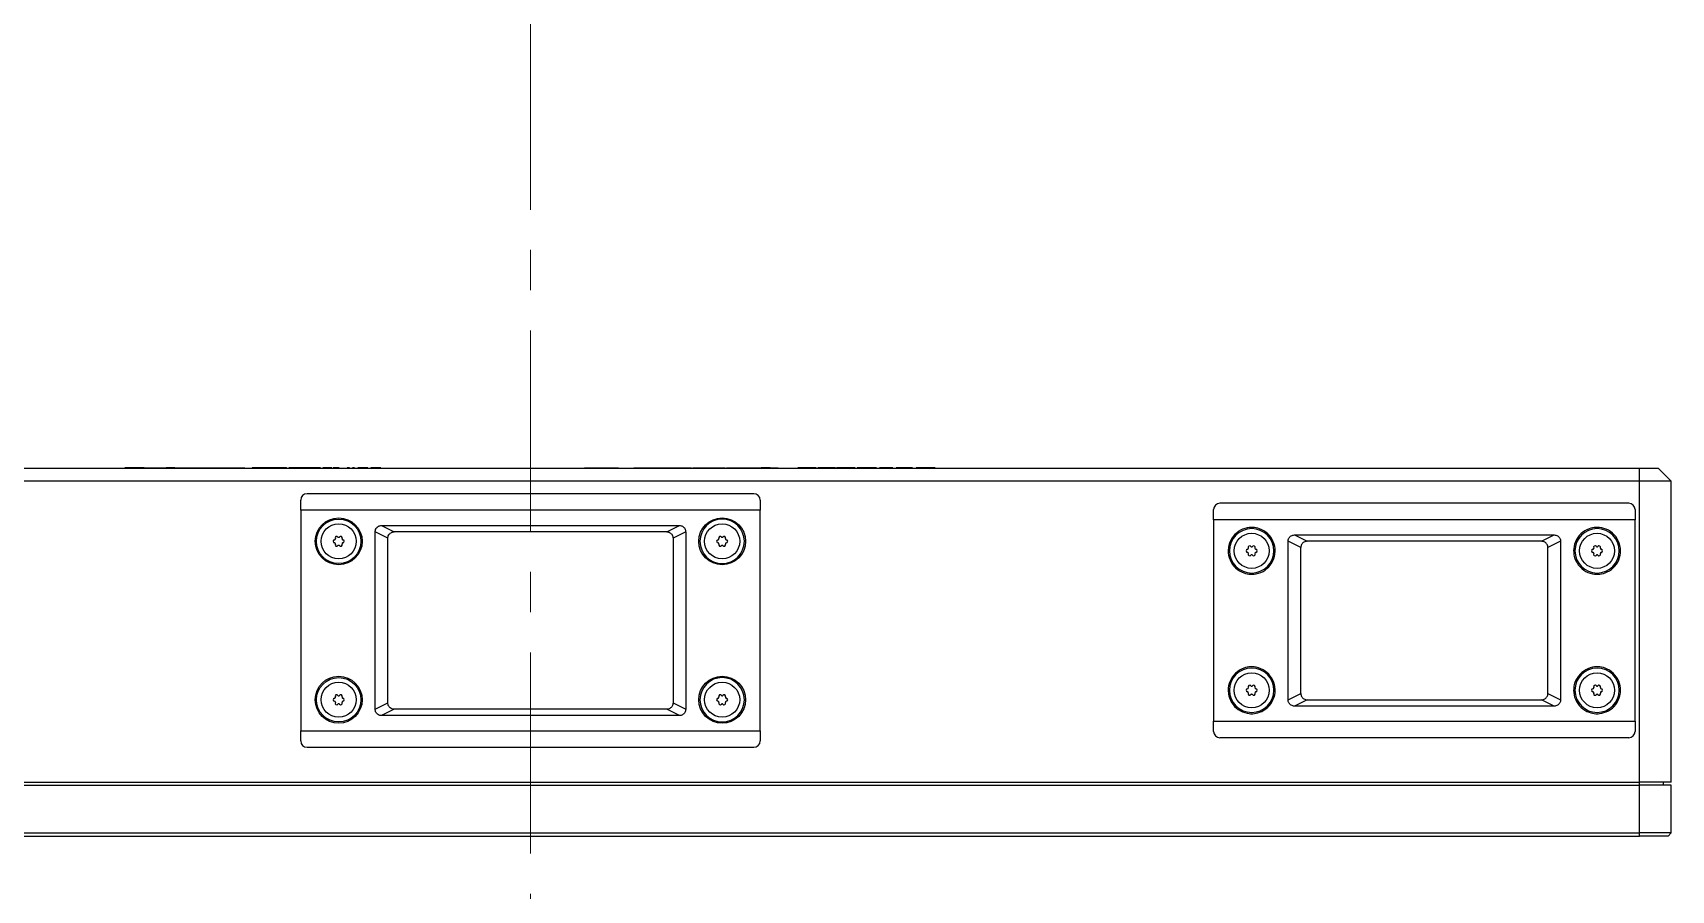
# Model space of a CAD drawing. Header units: millimetres. Extents: x -856 to 354, y -259 to 596.
# Drawn here: x -475.7 to -217.2, y 152 to 287.3 of the extents above; entities that cross this region are included whole.
import ezdxf

# ---------------------------------------------------------------- set-up
doc = ezdxf.new("R2010")
doc.units = ezdxf.units.MM
doc.linetypes.add('CENTER', pattern=[50.8, 31.75, -6.35, 6.35, -6.35])
doc.layers.add('05 Center', color=3, linetype='CENTER', lineweight=15)
for name, color, linetype, lineweight, true_color in [('ガラスカバー', 7, 'Continuous', 70, 0x8f8faf), ('トップ', 7, 'Continuous', 70, 0xafaf8f), ('ネジ', 7, 'Continuous', 70, 0xaf8f8f), ('パッキン', 7, 'Continuous', 70, 0x8f9faf), ('ボトム', 7, 'Continuous', 70, 0xafaf8f), ('銘板', 7, 'Continuous', 70, 0xaf8f8f)]:
    doc.layers.add(name, color=color, linetype=linetype, lineweight=lineweight, true_color=true_color)

msp = doc.modelspace()

# ---------------------------------------------------------------- linework, layer by layer
at = {"layer": '05 Center'}
msp.add_line((-397.213, -96.223, -368.054), (-397.213, 531.709, -368.054), dxfattribs=at)
at = {"layer": 'ガラスカバー', "lineweight": -3}
for p, q in [((-433.463, 211.952), (-433.463, 213.55)), ((-361.963, 214.55), (-432.463, 214.55)), ((-360.963, 213.55), (-360.963, 211.952)), ((-289.413, 210.452), (-289.413, 212.05)), ((-223.913, 213.05), (-288.413, 213.05)), ((-222.913, 212.05), (-222.913, 210.452)), ((-360.963, 211.952), (-433.463, 211.952)), ((-433.463, 211.952), (-433.463, 177.148)), ((-420.713, 209.55), (-373.713, 209.55)), ((-420.713, 209.55), (-418.713, 208.55)), ((-375.713, 208.55), (-373.713, 209.55)), ((-360.963, 177.148), (-360.963, 211.952)), ((-222.913, 210.452), (-289.413, 210.452)), ((-289.413, 210.452), (-289.413, 178.648)), ((-222.913, 178.648), (-222.913, 210.452)), ((-421.713, 180.55), (-421.713, 208.55)), ((-419.713, 207.55), (-421.713, 208.55)), ((-419.713, 181.55), (-419.713, 207.55)), ((-375.713, 208.55), (-418.713, 208.55)), ((-372.713, 208.55), (-374.713, 207.55)), ((-374.713, 207.55), (-374.713, 181.55)), ((-372.713, 208.55), (-372.713, 180.55)), ((-277.663, 182.05), (-277.663, 207.05)), ((-275.663, 206.05), (-277.663, 207.05)), ((-276.663, 208.05), (-235.663, 208.05)), ((-276.663, 208.05), (-274.663, 207.05)), ((-237.663, 207.05), (-274.663, 207.05)), ((-237.663, 207.05), (-235.663, 208.05)), ((-234.663, 207.05), (-236.663, 206.05)), ((-234.663, 207.05), (-234.663, 182.05)), ((-275.663, 183.05), (-275.663, 206.05)), ((-236.663, 183.05), (-236.663, 206.05)), ((-421.713, 180.55), (-419.713, 181.55)), ((-374.713, 181.55), (-372.713, 180.55)), ((-277.663, 182.05), (-275.663, 183.05)), ((-274.663, 182.05), (-276.663, 181.05)), ((-235.663, 181.05), (-276.663, 181.05)), ((-274.663, 182.05), (-237.663, 182.05)), ((-235.663, 181.05), (-237.663, 182.05)), ((-236.663, 183.05), (-234.663, 182.05)), ((-418.713, 180.55), (-420.713, 179.55)), ((-373.713, 179.55), (-420.713, 179.55)), ((-375.713, 180.55), (-418.713, 180.55)), ((-373.713, 179.55), (-375.713, 180.55)), ((-289.413, 178.648), (-222.913, 178.648)), ((-289.413, 177.049), (-289.413, 178.648)), ((-222.913, 178.648), (-222.913, 177.049)), ((-433.463, 177.148), (-360.963, 177.148)), ((-433.463, 175.55), (-433.463, 177.148)), ((-360.963, 177.148), (-360.963, 175.55)), ((-223.913, 176.05), (-288.413, 176.05)), ((-432.463, 174.55), (-361.963, 174.55))]:
    msp.add_line(p, q, dxfattribs=at)
for centre, start, end in [((-432.463, 213.55), 90, 180), ((-361.963, 213.55), 0, 90), ((-288.413, 212.05), 90, 180), ((-223.913, 212.05), 0, 90), ((-288.413, 177.05), 180.02609, 270), ((-223.913, 177.05), 270, 359.97391), ((-432.463, 175.55), 180.00124, 270), ((-361.963, 175.55), 270, 359.99876)]:
    msp.add_arc(centre, 1, start, end, dxfattribs=at)
at = {"layer": 'ガラスカバー', "lineweight": -3, "extrusion": (6.60968e-15, 8.89879e-17, -1)}
msp.add_ellipse((-427.463, 207.05), major_axis=(-3.669, 0.482), ratio=0.9999861, start_param=4.5817524, end_param=7.7233182, dxfattribs=at)
at = {"layer": 'ガラスカバー', "lineweight": -3, "extrusion": (6.60963e-15, 8.89879e-17, -1)}
for centre in [(-427.463, 207.05), (-366.963, 207.05)]:
    msp.add_ellipse(centre, major_axis=(-3.669, -0.475), ratio=0.9999862, start_param=1.6996567, end_param=4.8412226, dxfattribs=at)
at = {"layer": 'ガラスカバー', "lineweight": -3, "extrusion": (8.67362e-17, -3.34768e-17, -1)}
for centre, major_axis, ratio, start_param, end_param in [((-366.963, 207.05), (3.669, -0.482), 0.9999861, 1.4401598, 4.5817255), ((-427.463, 182.05), (3.669, -0.482), 0.9999861, 1.4401598, 4.5817255), ((-427.463, 182.05), (3.669, 0.475), 0.9999862, 4.8412493, 7.9828153), ((-366.963, 182.05), (3.669, -0.482), 0.9999861, 1.4401598, 4.5817255)]:
    msp.add_ellipse(centre, major_axis=major_axis, ratio=ratio, start_param=start_param, end_param=end_param, dxfattribs=at)
at = {"layer": 'ガラスカバー', "lineweight": -3, "extrusion": (4.3676e-15, -3.34768e-17, -1)}
msp.add_ellipse((-366.963, 182.05), major_axis=(3.669, 0.475), ratio=0.9999862, start_param=4.8412493, end_param=7.9828153, dxfattribs=at)
at = {"layer": 'ガラスカバー', "lineweight": -3}
for points, knots in [([(-421.713, 208.55), (-421.713, 208.722), (-421.666, 208.898), (-421.579, 209.05), (-421.492, 209.201), (-421.364, 209.329), (-421.213, 209.416), (-421.061, 209.503), (-420.885, 209.55), (-420.713, 209.55)], [-1.5708338, -1.5708338, -1.5708338, -1.5708338, -1.0473671, -1.0473671, -1.0473671, -0.5235029, -0.5235029, -0.5235029, 0, 0, 0, 0]), ([(-373.713, 209.55), (-373.54, 209.55), (-373.364, 209.503), (-373.213, 209.416), (-373.061, 209.329), (-372.934, 209.201), (-372.847, 209.05), (-372.76, 208.898), (-372.713, 208.722), (-372.713, 208.55)], [0, 0, 0, 0, 0.5235029, 0.5235029, 0.5235029, 1.0473671, 1.0473671, 1.0473671, 1.5708338, 1.5708338, 1.5708338, 1.5708338]), ([(-283.413, 209.25), (-283.539, 209.25), (-283.665, 209.243), (-283.794, 209.23), (-284.26, 209.182), (-284.749, 209.038), (-285.201, 208.789), (-285.641, 208.546), (-286.042, 208.202), (-286.352, 207.797), (-286.675, 207.375), (-286.897, 206.889), (-287.011, 206.409), (-287.081, 206.117), (-287.113, 205.827), (-287.113, 205.55), (-287.113, 205.094), (-287.026, 204.601), (-286.828, 204.128), (-286.637, 203.668), (-286.341, 203.229), (-285.966, 202.872), (-285.588, 202.512), (-285.133, 202.237), (-284.665, 202.068), (-284.313, 201.942), (-283.955, 201.874), (-283.613, 201.855), (-283.546, 201.852), (-283.479, 201.85), (-283.413, 201.85)], [0.017541032, 0.017541032, 0.017541032, 0.017541032, 0.017923153, 0.017923153, 0.017923153, 0.019417563, 0.019417563, 0.019417563, 0.020958466, 0.020958466, 0.020958466, 0.02251718, 0.02251718, 0.02251718, 0.023386453, 0.023386453, 0.023386453, 0.024855652, 0.024855652, 0.024855652, 0.026400668, 0.026400668, 0.026400668, 0.027951807, 0.027951807, 0.027951807, 0.029032573, 0.029032573, 0.029032573, 0.029234259, 0.029234259, 0.029234259, 0.029234259]), ([(-283.413, 201.85), (-283.286, 201.85), (-283.16, 201.856), (-283.031, 201.87), (-282.566, 201.918), (-282.076, 202.061), (-281.624, 202.311), (-281.184, 202.554), (-280.783, 202.897), (-280.473, 203.303), (-280.151, 203.725), (-279.929, 204.21), (-279.814, 204.69), (-279.744, 204.983), (-279.713, 205.273), (-279.713, 205.55), (-279.713, 206.005), (-279.8, 206.498), (-279.997, 206.972), (-280.188, 207.432), (-280.485, 207.87), (-280.859, 208.227), (-281.237, 208.588), (-281.692, 208.863), (-282.16, 209.031), (-282.512, 209.158), (-282.87, 209.226), (-283.212, 209.244), (-283.279, 209.248), (-283.346, 209.25), (-283.413, 209.25)], [0.005847806, 0.005847806, 0.005847806, 0.005847806, 0.006229927, 0.006229927, 0.006229927, 0.007724337, 0.007724337, 0.007724337, 0.00926524, 0.00926524, 0.00926524, 0.010823954, 0.010823954, 0.010823954, 0.011693226, 0.011693226, 0.011693226, 0.013162426, 0.013162426, 0.013162426, 0.014707442, 0.014707442, 0.014707442, 0.016258581, 0.016258581, 0.016258581, 0.017339347, 0.017339347, 0.017339347, 0.017541032, 0.017541032, 0.017541032, 0.017541032]), ([(-277.663, 207.05), (-277.663, 207.222), (-277.616, 207.398), (-277.529, 207.55), (-277.442, 207.701), (-277.314, 207.829), (-277.163, 207.916), (-277.011, 208.003), (-276.835, 208.05), (-276.663, 208.05)], [-1.5708338, -1.5708338, -1.5708338, -1.5708338, -1.0473671, -1.0473671, -1.0473671, -0.5235029, -0.5235029, -0.5235029, 0, 0, 0, 0]), ([(-235.663, 208.05), (-235.49, 208.05), (-235.314, 208.003), (-235.163, 207.916), (-235.011, 207.829), (-234.884, 207.701), (-234.797, 207.55), (-234.71, 207.398), (-234.663, 207.222), (-234.663, 207.05)], [0, 0, 0, 0, 0.5235029, 0.5235029, 0.5235029, 1.0473671, 1.0473671, 1.0473671, 1.5708338, 1.5708338, 1.5708338, 1.5708338]), ([(-228.913, 209.25), (-228.979, 209.25), (-229.046, 209.248), (-229.113, 209.244), (-229.455, 209.226), (-229.813, 209.158), (-230.165, 209.031), (-230.633, 208.863), (-231.088, 208.588), (-231.466, 208.227), (-231.841, 207.87), (-232.137, 207.432), (-232.328, 206.972), (-232.526, 206.498), (-232.613, 206.005), (-232.613, 205.55), (-232.613, 205.273), (-232.581, 204.983), (-232.511, 204.69), (-232.397, 204.21), (-232.175, 203.725), (-231.852, 203.303), (-231.542, 202.897), (-231.141, 202.554), (-230.701, 202.311), (-230.249, 202.061), (-229.76, 201.918), (-229.294, 201.87), (-229.165, 201.856), (-229.039, 201.85), (-228.913, 201.85)], [0.017538647, 0.017538647, 0.017538647, 0.017538647, 0.017740332, 0.017740332, 0.017740332, 0.018821099, 0.018821099, 0.018821099, 0.020372237, 0.020372237, 0.020372237, 0.021917253, 0.021917253, 0.021917253, 0.023386453, 0.023386453, 0.023386453, 0.024255725, 0.024255725, 0.024255725, 0.02581444, 0.02581444, 0.02581444, 0.027355342, 0.027355342, 0.027355342, 0.028849752, 0.028849752, 0.028849752, 0.029231874, 0.029231874, 0.029231874, 0.029231874]), ([(-228.913, 201.85), (-228.846, 201.85), (-228.779, 201.852), (-228.712, 201.855), (-228.37, 201.874), (-228.012, 201.942), (-227.66, 202.068), (-227.192, 202.237), (-226.737, 202.512), (-226.359, 202.872), (-225.985, 203.229), (-225.688, 203.668), (-225.497, 204.128), (-225.3, 204.601), (-225.213, 205.094), (-225.213, 205.55), (-225.213, 205.827), (-225.244, 206.117), (-225.314, 206.409), (-225.429, 206.889), (-225.651, 207.375), (-225.973, 207.797), (-226.283, 208.202), (-226.684, 208.546), (-227.124, 208.789), (-227.576, 209.038), (-228.066, 209.182), (-228.531, 209.23), (-228.66, 209.243), (-228.786, 209.25), (-228.913, 209.25)], [0.005845421, 0.005845421, 0.005845421, 0.005845421, 0.006047106, 0.006047106, 0.006047106, 0.007127872, 0.007127872, 0.007127872, 0.008679011, 0.008679011, 0.008679011, 0.010224027, 0.010224027, 0.010224027, 0.011693226, 0.011693226, 0.011693226, 0.012562499, 0.012562499, 0.012562499, 0.014121213, 0.014121213, 0.014121213, 0.015662116, 0.015662116, 0.015662116, 0.017156526, 0.017156526, 0.017156526, 0.017538647, 0.017538647, 0.017538647, 0.017538647]), ([(-283.413, 187.25), (-283.479, 187.25), (-283.546, 187.248), (-283.613, 187.244), (-283.955, 187.226), (-284.313, 187.158), (-284.665, 187.031), (-285.133, 186.863), (-285.588, 186.588), (-285.966, 186.228), (-286.341, 185.87), (-286.637, 185.432), (-286.828, 184.972), (-287.026, 184.498), (-287.113, 184.005), (-287.113, 183.55), (-287.113, 183.273), (-287.081, 182.983), (-287.011, 182.691), (-286.897, 182.21), (-286.675, 181.725), (-286.352, 181.303), (-286.042, 180.897), (-285.641, 180.554), (-285.201, 180.311), (-284.749, 180.061), (-284.26, 179.918), (-283.794, 179.87), (-283.665, 179.856), (-283.539, 179.85), (-283.413, 179.85)], [0.017538647, 0.017538647, 0.017538647, 0.017538647, 0.017740332, 0.017740332, 0.017740332, 0.018821099, 0.018821099, 0.018821099, 0.020372237, 0.020372237, 0.020372237, 0.021917253, 0.021917253, 0.021917253, 0.023386453, 0.023386453, 0.023386453, 0.024255725, 0.024255725, 0.024255725, 0.02581444, 0.02581444, 0.02581444, 0.027355342, 0.027355342, 0.027355342, 0.028849752, 0.028849752, 0.028849752, 0.029231874, 0.029231874, 0.029231874, 0.029231874]), ([(-283.413, 179.85), (-283.346, 179.85), (-283.279, 179.852), (-283.212, 179.855), (-282.87, 179.874), (-282.512, 179.942), (-282.16, 180.068), (-281.692, 180.237), (-281.237, 180.512), (-280.859, 180.872), (-280.485, 181.229), (-280.188, 181.668), (-279.997, 182.128), (-279.8, 182.602), (-279.713, 183.095), (-279.713, 183.55), (-279.713, 183.827), (-279.744, 184.117), (-279.814, 184.409), (-279.929, 184.89), (-280.151, 185.375), (-280.473, 185.797), (-280.783, 186.202), (-281.184, 186.546), (-281.624, 186.789), (-282.076, 187.038), (-282.566, 187.182), (-283.031, 187.23), (-283.16, 187.244), (-283.286, 187.25), (-283.413, 187.25)], [0.005845421, 0.005845421, 0.005845421, 0.005845421, 0.006047106, 0.006047106, 0.006047106, 0.007127872, 0.007127872, 0.007127872, 0.008679011, 0.008679011, 0.008679011, 0.010224027, 0.010224027, 0.010224027, 0.011693226, 0.011693226, 0.011693226, 0.012562499, 0.012562499, 0.012562499, 0.014121213, 0.014121213, 0.014121213, 0.015662116, 0.015662116, 0.015662116, 0.017156526, 0.017156526, 0.017156526, 0.017538647, 0.017538647, 0.017538647, 0.017538647]), ([(-228.913, 187.25), (-229.039, 187.25), (-229.165, 187.244), (-229.294, 187.23), (-229.76, 187.182), (-230.249, 187.038), (-230.701, 186.789), (-231.141, 186.546), (-231.542, 186.202), (-231.852, 185.797), (-232.175, 185.375), (-232.397, 184.89), (-232.511, 184.409), (-232.581, 184.117), (-232.613, 183.827), (-232.613, 183.55), (-232.613, 183.095), (-232.526, 182.602), (-232.328, 182.128), (-232.137, 181.668), (-231.841, 181.229), (-231.466, 180.872), (-231.088, 180.512), (-230.633, 180.237), (-230.165, 180.068), (-229.813, 179.942), (-229.455, 179.874), (-229.113, 179.855), (-229.046, 179.852), (-228.979, 179.85), (-228.913, 179.85)], [0.017541032, 0.017541032, 0.017541032, 0.017541032, 0.017923153, 0.017923153, 0.017923153, 0.019417563, 0.019417563, 0.019417563, 0.020958466, 0.020958466, 0.020958466, 0.02251718, 0.02251718, 0.02251718, 0.023386453, 0.023386453, 0.023386453, 0.024855652, 0.024855652, 0.024855652, 0.026400668, 0.026400668, 0.026400668, 0.027951807, 0.027951807, 0.027951807, 0.029032573, 0.029032573, 0.029032573, 0.029234259, 0.029234259, 0.029234259, 0.029234259]), ([(-228.913, 179.85), (-228.786, 179.85), (-228.66, 179.856), (-228.531, 179.87), (-228.066, 179.918), (-227.576, 180.061), (-227.124, 180.311), (-226.684, 180.554), (-226.283, 180.897), (-225.973, 181.303), (-225.651, 181.725), (-225.429, 182.21), (-225.314, 182.691), (-225.244, 182.983), (-225.213, 183.273), (-225.213, 183.55), (-225.213, 184.005), (-225.3, 184.498), (-225.497, 184.972), (-225.688, 185.432), (-225.985, 185.87), (-226.359, 186.228), (-226.737, 186.588), (-227.192, 186.863), (-227.66, 187.031), (-228.012, 187.158), (-228.37, 187.226), (-228.712, 187.244), (-228.779, 187.248), (-228.846, 187.25), (-228.913, 187.25)], [0.005847806, 0.005847806, 0.005847806, 0.005847806, 0.006229927, 0.006229927, 0.006229927, 0.007724337, 0.007724337, 0.007724337, 0.00926524, 0.00926524, 0.00926524, 0.010823954, 0.010823954, 0.010823954, 0.011693226, 0.011693226, 0.011693226, 0.013162426, 0.013162426, 0.013162426, 0.014707442, 0.014707442, 0.014707442, 0.016258581, 0.016258581, 0.016258581, 0.017339347, 0.017339347, 0.017339347, 0.017541032, 0.017541032, 0.017541032, 0.017541032]), ([(-276.663, 181.05), (-276.835, 181.05), (-277.011, 181.097), (-277.163, 181.184), (-277.314, 181.271), (-277.442, 181.398), (-277.529, 181.55), (-277.616, 181.701), (-277.663, 181.877), (-277.663, 182.05)], [-1.5708338, -1.5708338, -1.5708338, -1.5708338, -1.0473671, -1.0473671, -1.0473671, -0.5235029, -0.5235029, -0.5235029, 0, 0, 0, 0]), ([(-234.663, 182.05), (-234.663, 181.877), (-234.71, 181.701), (-234.797, 181.55), (-234.884, 181.398), (-235.011, 181.271), (-235.163, 181.184), (-235.314, 181.097), (-235.49, 181.05), (-235.663, 181.05)], [0, 0, 0, 0, 0.5235029, 0.5235029, 0.5235029, 1.0473671, 1.0473671, 1.0473671, 1.5708338, 1.5708338, 1.5708338, 1.5708338]), ([(-420.713, 179.55), (-420.885, 179.55), (-421.061, 179.597), (-421.213, 179.684), (-421.364, 179.771), (-421.492, 179.898), (-421.579, 180.05), (-421.666, 180.201), (-421.713, 180.377), (-421.713, 180.55)], [-1.5708338, -1.5708338, -1.5708338, -1.5708338, -1.0473671, -1.0473671, -1.0473671, -0.5235029, -0.5235029, -0.5235029, 0, 0, 0, 0]), ([(-372.713, 180.55), (-372.713, 180.377), (-372.76, 180.201), (-372.847, 180.05), (-372.934, 179.898), (-373.061, 179.771), (-373.213, 179.684), (-373.364, 179.597), (-373.54, 179.55), (-373.713, 179.55)], [0, 0, 0, 0, 0.5235029, 0.5235029, 0.5235029, 1.0473671, 1.0473671, 1.0473671, 1.5708338, 1.5708338, 1.5708338, 1.5708338])]:
    msp.add_open_spline(points, degree=3, knots=knots, dxfattribs=at)
for points in [[(-419.713, 207.55), (-419.713, 207.722), (-419.619, 208.074), (-419.237, 208.456), (-418.885, 208.55), (-418.713, 208.55)], [(-375.713, 208.55), (-375.54, 208.55), (-375.188, 208.456), (-374.806, 208.074), (-374.713, 207.722), (-374.713, 207.55)], [(-274.663, 207.05), (-274.835, 207.05), (-275.187, 206.956), (-275.569, 206.574), (-275.663, 206.222), (-275.663, 206.05)], [(-236.663, 206.05), (-236.663, 206.222), (-236.756, 206.574), (-237.138, 206.956), (-237.49, 207.05), (-237.663, 207.05)], [(-418.713, 180.55), (-418.885, 180.55), (-419.237, 180.644), (-419.619, 181.026), (-419.713, 181.377), (-419.713, 181.55)], [(-374.713, 181.55), (-374.713, 181.377), (-374.806, 181.026), (-375.188, 180.644), (-375.54, 180.55), (-375.713, 180.55)], [(-275.663, 183.05), (-275.663, 182.877), (-275.569, 182.526), (-275.187, 182.144), (-274.835, 182.05), (-274.663, 182.05)], [(-237.663, 182.05), (-237.49, 182.05), (-237.138, 182.144), (-236.756, 182.526), (-236.663, 182.877), (-236.663, 183.05)]]:
    msp.add_open_spline(points, degree=3, dxfattribs=at)
at = {"layer": 'トップ', "lineweight": -3}
for p, q in [((-222.213, 218.55), (-572.213, 218.55)), ((-222.213, 216.55), (-222.213, 218.55)), ((-219.213, 218.55), (-222.213, 218.55)), ((-219.213, 218.55), (-217.213, 216.55)), ((-222.213, 216.55), (-572.213, 216.55)), ((-222.213, 169.05), (-222.213, 216.55)), ((-217.213, 216.55), (-222.213, 216.55)), ((-217.213, 169.05), (-217.213, 216.55)), ((-572.213, 169.05), (-222.213, 169.05)), ((-217.213, 169.05), (-222.213, 169.05))]:
    msp.add_line(p, q, dxfattribs=at)
at = {"layer": 'ネジ', "lineweight": -3}
for centre, radius in [((-427.463, 207.05), 3.5), ((-427.463, 207.05), 2.767), ((-366.963, 207.05), 2.767), ((-283.413, 205.55), 2.767), ((-228.913, 205.55), 2.767), ((-283.413, 183.55), 2.767), ((-228.913, 183.55), 2.767), ((-427.463, 182.05), 3.5), ((-427.463, 182.05), 2.767), ((-366.963, 182.05), 2.767)]:
    msp.add_circle(centre, radius, dxfattribs=at)
at = {"layer": 'ネジ', "lineweight": -3, "extrusion": (5.12104e-14, 1.1923e-14, -1)}
msp.add_circle((366.963, 207.05), 3.5, dxfattribs=at)
at = {"layer": 'ネジ', "lineweight": -3, "extrusion": (1.25171e-13, -2.37627e-14, -1)}
msp.add_circle((283.413, 205.55), 3.5, dxfattribs=at)
at = {"layer": 'ネジ', "lineweight": -3, "extrusion": (1.0211e-13, -3.5658e-14, -1)}
msp.add_circle((228.913, 205.55), 3.5, dxfattribs=at)
at = {"layer": 'ネジ', "lineweight": -3, "extrusion": (1.14511e-13, -1.97977e-14, -1)}
msp.add_circle((283.413, 183.55), 3.5, dxfattribs=at)
at = {"layer": 'ネジ', "lineweight": -3, "extrusion": (1.21255e-13, -1.58326e-14, -1)}
msp.add_circle((228.913, 183.55), 3.5, dxfattribs=at)
at = {"layer": 'ネジ', "lineweight": -3, "extrusion": (7.0356e-14, 3.17484e-14, -1)}
msp.add_circle((366.963, 182.05), 3.5, dxfattribs=at)
at = {"layer": 'ネジ', "lineweight": -3}
for centre, radius, start, end in [((-428.098, 207.05), 0.24, 92.84074, 267.15926), ((-428.115, 207.389), 0.1, 272.84074, 332.48268), ((-427.78, 207.6), 0.24, 32.84074, 207.15926), ((-428.083, 207.444), 0.1, 327.51731, 27.15926), ((-427.494, 207.784), 0.1, 212.84074, 272.48269), ((-427.431, 207.784), 0.1, 267.51731, 327.15926), ((-427.145, 207.6), 0.24, 332.84074, 147.15926), ((-426.843, 207.444), 0.1, 152.84074, 212.48268), ((-426.811, 207.389), 0.1, 207.51731, 267.15926), ((-426.828, 207.05), 0.24, 272.84074, 87.15926), ((-367.598, 207.05), 0.24, 92.84074, 267.15926), ((-367.615, 207.389), 0.1, 272.84074, 332.48269), ((-367.28, 207.6), 0.24, 32.84074, 207.15926), ((-367.583, 207.444), 0.1, 327.51732, 27.15926), ((-366.994, 207.784), 0.1, 212.84074, 272.48269), ((-366.931, 207.784), 0.1, 267.51731, 327.15926), ((-366.645, 207.6), 0.24, 332.84074, 147.15926), ((-366.343, 207.444), 0.1, 152.84074, 212.48269), ((-366.311, 207.389), 0.1, 207.51732, 267.15926), ((-366.328, 207.05), 0.24, 272.84074, 87.15926), ((-428.115, 206.71), 0.1, 27.51731, 87.15926), ((-427.78, 206.5), 0.24, 152.84074, 327.15926), ((-428.083, 206.655), 0.1, 332.84074, 32.48268), ((-427.494, 206.315), 0.1, 87.51731, 147.15926), ((-427.431, 206.315), 0.1, 32.84074, 92.48268), ((-427.145, 206.5), 0.24, 212.84074, 27.15926), ((-426.843, 206.655), 0.1, 147.51731, 207.15926), ((-426.811, 206.71), 0.1, 92.84074, 152.4827), ((-367.615, 206.71), 0.1, 27.5173, 87.15926), ((-367.28, 206.5), 0.24, 152.84074, 327.15926), ((-367.583, 206.655), 0.1, 332.84074, 32.48269), ((-366.994, 206.315), 0.1, 87.51732, 147.15926), ((-366.931, 206.315), 0.1, 32.84074, 92.48269), ((-366.645, 206.5), 0.24, 212.84074, 27.15926), ((-366.343, 206.655), 0.1, 147.51732, 207.15926), ((-366.311, 206.71), 0.1, 92.84074, 152.48269), ((-284.048, 205.55), 0.24, 92.84074, 267.15926), ((-284.065, 205.889), 0.1, 272.84074, 332.48269), ((-284.065, 205.21), 0.1, 27.5173, 87.15926), ((-283.73, 206.1), 0.24, 32.84074, 207.15926), ((-283.73, 205), 0.24, 152.84074, 327.15926), ((-284.033, 205.944), 0.1, 327.51732, 27.15926), ((-284.033, 205.155), 0.1, 332.84074, 32.48269), ((-283.444, 206.284), 0.1, 212.84074, 272.48269), ((-283.444, 204.815), 0.1, 87.51732, 147.15926), ((-283.381, 206.284), 0.1, 267.51731, 327.15926), ((-283.381, 204.815), 0.1, 32.84074, 92.48269), ((-283.095, 206.1), 0.24, 332.84074, 147.15926), ((-283.095, 205), 0.24, 212.84074, 27.15926), ((-282.793, 205.944), 0.1, 152.84074, 212.48269), ((-282.793, 205.155), 0.1, 147.51732, 207.15926), ((-282.761, 205.889), 0.1, 207.51732, 267.15926), ((-282.761, 205.21), 0.1, 92.84074, 152.48269), ((-282.778, 205.55), 0.24, 272.84074, 87.15926), ((-229.548, 205.55), 0.24, 92.84074, 267.15926), ((-229.565, 205.889), 0.1, 272.84074, 332.48269), ((-229.565, 205.21), 0.1, 27.5173, 87.15926), ((-229.23, 206.1), 0.24, 32.84074, 207.15926), ((-229.23, 205), 0.24, 152.84074, 327.15926), ((-229.533, 205.944), 0.1, 327.51732, 27.15926), ((-229.533, 205.155), 0.1, 332.84074, 32.48269), ((-228.944, 206.284), 0.1, 212.84074, 272.48269), ((-228.944, 204.815), 0.1, 87.51732, 147.15926), ((-228.881, 206.284), 0.1, 267.51731, 327.15926), ((-228.881, 204.815), 0.1, 32.84074, 92.48269), ((-228.595, 206.1), 0.24, 332.84074, 147.15926), ((-228.595, 205), 0.24, 212.84074, 27.15926), ((-228.293, 205.944), 0.1, 152.84074, 212.48269), ((-228.293, 205.155), 0.1, 147.51732, 207.15926), ((-228.261, 205.889), 0.1, 207.51732, 267.15926), ((-228.261, 205.21), 0.1, 92.84074, 152.48269), ((-228.278, 205.55), 0.24, 272.84074, 87.15926), ((-284.048, 183.55), 0.24, 92.84074, 267.15926), ((-284.065, 183.889), 0.1, 272.84074, 332.48269), ((-283.73, 184.1), 0.24, 32.84074, 207.15926), ((-284.033, 183.945), 0.1, 327.51732, 27.15926), ((-283.444, 184.284), 0.1, 212.84074, 272.48269), ((-283.381, 184.284), 0.1, 267.51731, 327.15926), ((-283.095, 184.1), 0.24, 332.84074, 147.15926), ((-282.793, 183.945), 0.1, 152.84074, 212.48269), ((-282.761, 183.889), 0.1, 207.51732, 267.15926), ((-282.778, 183.55), 0.24, 272.84074, 87.15926), ((-229.548, 183.55), 0.24, 92.84074, 267.15926), ((-229.565, 183.889), 0.1, 272.84074, 332.48269), ((-229.23, 184.1), 0.24, 32.84074, 207.15926), ((-229.533, 183.945), 0.1, 327.51732, 27.15926), ((-228.944, 184.284), 0.1, 212.84074, 272.48269), ((-228.881, 184.284), 0.1, 267.51731, 327.15926), ((-228.595, 184.1), 0.24, 332.84074, 147.15926), ((-228.293, 183.945), 0.1, 152.84074, 212.48269), ((-228.261, 183.889), 0.1, 207.51732, 267.15926), ((-228.278, 183.55), 0.24, 272.84074, 87.15926), ((-428.098, 182.05), 0.24, 92.84074, 267.15926), ((-428.115, 182.389), 0.1, 272.84074, 332.48268), ((-428.115, 181.71), 0.1, 27.51731, 87.15926), ((-427.78, 182.6), 0.24, 32.84074, 207.15926), ((-427.78, 181.5), 0.24, 152.84074, 327.15926), ((-428.083, 182.445), 0.1, 327.51731, 27.15926), ((-428.083, 181.655), 0.1, 332.84074, 32.48268), ((-427.494, 182.784), 0.1, 212.84074, 272.48269), ((-427.494, 181.316), 0.1, 87.51731, 147.15926), ((-427.431, 182.784), 0.1, 267.51731, 327.15926), ((-427.431, 181.316), 0.1, 32.84074, 92.48268), ((-427.145, 182.6), 0.24, 332.84074, 147.15926), ((-427.145, 181.5), 0.24, 212.84074, 27.15926), ((-426.843, 182.445), 0.1, 152.84074, 212.48268), ((-426.843, 181.655), 0.1, 147.51731, 207.15926), ((-426.811, 182.389), 0.1, 207.51731, 267.15926), ((-426.811, 181.71), 0.1, 92.84074, 152.4827), ((-426.828, 182.05), 0.24, 272.84074, 87.15926), ((-367.598, 182.05), 0.24, 92.84074, 267.15926), ((-367.615, 182.389), 0.1, 272.84074, 332.48269), ((-367.615, 181.71), 0.1, 27.5173, 87.15926), ((-367.28, 182.6), 0.24, 32.84074, 207.15926), ((-367.28, 181.5), 0.24, 152.84074, 327.15926), ((-367.583, 182.445), 0.1, 327.51732, 27.15926), ((-367.583, 181.655), 0.1, 332.84074, 32.48269), ((-366.994, 182.784), 0.1, 212.84074, 272.48269), ((-366.994, 181.316), 0.1, 87.51732, 147.15926), ((-366.931, 182.784), 0.1, 267.51731, 327.15926), ((-366.931, 181.316), 0.1, 32.84074, 92.48269), ((-366.645, 182.6), 0.24, 332.84074, 147.15926), ((-366.645, 181.5), 0.24, 212.84074, 27.15926), ((-366.343, 182.445), 0.1, 152.84074, 212.48269), ((-366.343, 181.655), 0.1, 147.51732, 207.15926), ((-366.311, 182.389), 0.1, 207.51732, 267.15926), ((-366.311, 181.71), 0.1, 92.84074, 152.48269), ((-366.328, 182.05), 0.24, 272.84074, 87.15926), ((-284.065, 183.21), 0.1, 27.5173, 87.15926), ((-283.73, 183), 0.24, 152.84074, 327.15926), ((-284.033, 183.155), 0.1, 332.84074, 32.48269), ((-283.444, 182.816), 0.1, 87.51732, 147.15926), ((-283.381, 182.816), 0.1, 32.84074, 92.48269), ((-283.095, 183), 0.24, 212.84074, 27.15926), ((-282.793, 183.155), 0.1, 147.51732, 207.15926), ((-282.761, 183.21), 0.1, 92.84074, 152.48269), ((-229.565, 183.21), 0.1, 27.5173, 87.15926), ((-229.23, 183), 0.24, 152.84074, 327.15926), ((-229.533, 183.155), 0.1, 332.84074, 32.48269), ((-228.944, 182.816), 0.1, 87.51732, 147.15926), ((-228.881, 182.816), 0.1, 32.84074, 92.48269), ((-228.595, 183), 0.24, 212.84074, 27.15926), ((-228.293, 183.155), 0.1, 147.51732, 207.15926), ((-228.261, 183.21), 0.1, 92.84074, 152.48269)]:
    msp.add_arc(centre, radius, start, end, dxfattribs=at)
for points in [[(-428.026, 207.343), (-428.017, 207.359), (-428.008, 207.375), (-427.998, 207.391)], [(-427.49, 207.684), (-427.472, 207.685), (-427.453, 207.685), (-427.435, 207.684)], [(-426.927, 207.391), (-426.917, 207.375), (-426.908, 207.359), (-426.899, 207.343)], [(-367.526, 207.343), (-367.517, 207.359), (-367.508, 207.375), (-367.498, 207.391)], [(-366.99, 207.684), (-366.972, 207.685), (-366.953, 207.685), (-366.935, 207.684)], [(-366.427, 207.391), (-366.417, 207.375), (-366.408, 207.359), (-366.399, 207.343)], [(-427.998, 206.709), (-428.008, 206.724), (-428.017, 206.74), (-428.026, 206.756)], [(-427.435, 206.415), (-427.453, 206.415), (-427.472, 206.415), (-427.49, 206.415)], [(-426.899, 206.756), (-426.908, 206.74), (-426.917, 206.724), (-426.927, 206.709)], [(-367.498, 206.709), (-367.508, 206.724), (-367.517, 206.74), (-367.526, 206.756)], [(-366.935, 206.415), (-366.953, 206.415), (-366.972, 206.415), (-366.99, 206.415)], [(-366.399, 206.756), (-366.408, 206.74), (-366.417, 206.724), (-366.427, 206.709)], [(-283.976, 205.843), (-283.967, 205.859), (-283.958, 205.875), (-283.948, 205.891)], [(-283.948, 205.209), (-283.958, 205.224), (-283.967, 205.24), (-283.976, 205.256)], [(-283.44, 206.184), (-283.422, 206.185), (-283.403, 206.185), (-283.385, 206.184)], [(-283.385, 204.915), (-283.403, 204.915), (-283.422, 204.915), (-283.44, 204.915)], [(-282.877, 205.891), (-282.867, 205.875), (-282.858, 205.859), (-282.849, 205.843)], [(-282.849, 205.256), (-282.858, 205.24), (-282.867, 205.224), (-282.877, 205.209)], [(-229.476, 205.843), (-229.467, 205.859), (-229.458, 205.875), (-229.448, 205.891)], [(-229.448, 205.209), (-229.458, 205.224), (-229.467, 205.24), (-229.476, 205.256)], [(-228.94, 206.184), (-228.922, 206.185), (-228.903, 206.185), (-228.885, 206.184)], [(-228.885, 204.915), (-228.903, 204.915), (-228.922, 204.915), (-228.94, 204.915)], [(-228.377, 205.891), (-228.367, 205.875), (-228.358, 205.859), (-228.349, 205.843)], [(-228.349, 205.256), (-228.358, 205.24), (-228.367, 205.224), (-228.377, 205.209)], [(-283.976, 183.843), (-283.967, 183.86), (-283.958, 183.875), (-283.948, 183.891)], [(-283.44, 184.184), (-283.422, 184.185), (-283.403, 184.185), (-283.385, 184.184)], [(-282.877, 183.891), (-282.867, 183.875), (-282.858, 183.86), (-282.849, 183.843)], [(-229.476, 183.843), (-229.467, 183.86), (-229.458, 183.875), (-229.448, 183.891)], [(-228.94, 184.184), (-228.922, 184.185), (-228.903, 184.185), (-228.885, 184.184)], [(-228.377, 183.891), (-228.367, 183.875), (-228.358, 183.86), (-228.349, 183.843)], [(-428.026, 182.343), (-428.017, 182.36), (-428.008, 182.375), (-427.998, 182.391)], [(-427.998, 181.709), (-428.008, 181.724), (-428.017, 181.74), (-428.026, 181.756)], [(-427.49, 182.684), (-427.472, 182.685), (-427.453, 182.685), (-427.435, 182.684)], [(-427.435, 181.415), (-427.453, 181.415), (-427.472, 181.415), (-427.49, 181.415)], [(-426.927, 182.391), (-426.917, 182.375), (-426.908, 182.36), (-426.899, 182.343)], [(-426.899, 181.756), (-426.908, 181.74), (-426.917, 181.724), (-426.927, 181.709)], [(-367.526, 182.343), (-367.517, 182.36), (-367.508, 182.375), (-367.498, 182.391)], [(-367.498, 181.709), (-367.508, 181.724), (-367.517, 181.74), (-367.526, 181.756)], [(-366.99, 182.684), (-366.972, 182.685), (-366.953, 182.685), (-366.935, 182.684)], [(-366.935, 181.415), (-366.953, 181.415), (-366.972, 181.415), (-366.99, 181.415)], [(-366.427, 182.391), (-366.417, 182.375), (-366.408, 182.36), (-366.399, 182.343)], [(-366.399, 181.756), (-366.408, 181.74), (-366.417, 181.724), (-366.427, 181.709)], [(-283.948, 183.209), (-283.958, 183.224), (-283.967, 183.24), (-283.976, 183.256)], [(-283.385, 182.915), (-283.403, 182.915), (-283.422, 182.915), (-283.44, 182.915)], [(-282.849, 183.256), (-282.858, 183.24), (-282.867, 183.224), (-282.877, 183.209)], [(-229.448, 183.209), (-229.458, 183.224), (-229.467, 183.24), (-229.476, 183.256)], [(-228.885, 182.915), (-228.903, 182.915), (-228.922, 182.915), (-228.94, 182.915)], [(-228.349, 183.256), (-228.358, 183.24), (-228.367, 183.224), (-228.377, 183.209)]]:
    msp.add_open_spline(points, degree=3, dxfattribs=at)
at = {"layer": 'パッキン', "lineweight": -3}
for p, q in [((-222.213, 168.55), (-222.213, 169.05)), ((-218.413, 168.55), (-218.413, 169.05))]:
    msp.add_line(p, q, dxfattribs=at)
at = {"layer": 'ボトム', "lineweight": -3}
for p, q in [((-572.213, 168.55), (-222.213, 168.55)), ((-222.213, 161.05), (-222.213, 168.55)), ((-217.213, 168.55), (-222.213, 168.55)), ((-217.213, 161.05), (-217.213, 168.55)), ((-572.213, 161.05), (-222.213, 161.05)), ((-572.213, 160.55), (-222.213, 160.55)), ((-217.213, 161.05), (-222.213, 161.05)), ((-222.213, 160.55), (-222.213, 161.05)), ((-217.713, 160.55), (-222.213, 160.55)), ((-217.213, 161.05), (-217.713, 160.55))]:
    msp.add_line(p, q, dxfattribs=at)
at = {"layer": '銘板', "lineweight": -3}
for p, q in [((-465.213, 218.55), (-467.213, 218.55)), ((-329.213, 218.55), (-465.213, 218.55)), ((-458.184, 218.65), (-461.187, 218.65)), ((-458.184, 218.65), (-454.681, 218.65)), ((-453.317, 218.65), (-454.681, 218.65)), ((-453.317, 218.65), (-442.291, 218.65)), ((-439.119, 218.65), (-441.099, 218.65)), ((-438.615, 218.65), (-438.855, 218.65)), ((-438.576, 218.65), (-438.615, 218.65)), ((-438.438, 218.65), (-438.576, 218.65)), ((-437.917, 218.65), (-438.438, 218.65)), ((-437.894, 218.65), (-437.917, 218.65)), ((-437.872, 218.65), (-437.894, 218.65)), ((-437.849, 218.65), (-437.872, 218.65)), ((-437.827, 218.65), (-437.849, 218.65)), ((-437.806, 218.65), (-437.827, 218.65)), ((-437.784, 218.65), (-437.806, 218.65)), ((-437.763, 218.65), (-437.784, 218.65)), ((-437.742, 218.65), (-437.763, 218.65)), ((-437.72, 218.65), (-437.742, 218.65)), ((-437.699, 218.65), (-437.72, 218.65)), ((-437.678, 218.65), (-437.699, 218.65)), ((-437.656, 218.65), (-437.678, 218.65)), ((-437.645, 218.65), (-437.656, 218.65)), ((-437.319, 218.65), (-437.645, 218.65)), ((-437.083, 218.65), (-437.331, 218.65)), ((-436.817, 218.65), (-437.083, 218.65)), ((-436.658, 218.65), (-436.402, 218.65)), ((-436.079, 218.65), (-436.405, 218.65)), ((-435.691, 218.65), (-436.207, 218.65)), ((-435.691, 218.65), (-436.134, 218.65)), ((-436.073, 218.65), (-435.659, 218.65)), ((-436.072, 218.65), (-435.645, 218.65)), ((-433.922, 218.65), (-435.355, 218.65)), ((-433.56, 218.65), (-433.92, 218.65)), ((-433.525, 218.65), (-433.56, 218.65)), ((-433.199, 218.65), (-433.525, 218.65)), ((-433.081, 218.65), (-433.145, 218.65)), ((-432.593, 218.65), (-433.081, 218.65)), ((-432.48, 218.65), (-432.593, 218.65)), ((-432.286, 218.65), (-432.49, 218.65)), ((-432.287, 218.65), (-432.48, 218.65)), ((-432.48, 218.65), (-432.248, 218.65)), ((-432.48, 218.65), (-432.183, 218.65)), ((-431.961, 218.65), (-432.287, 218.65)), ((-431.451, 218.65), (-431.963, 218.65)), ((-431.317, 218.65), (-431.451, 218.65)), ((-431.063, 218.65), (-431.317, 218.65)), ((-431.276, 218.65), (-431.023, 218.65)), ((-430.725, 218.65), (-431.05, 218.65)), ((-430.6, 218.65), (-430.714, 218.65)), ((-430.333, 218.65), (-430.6, 218.65)), ((-428.563, 218.65), (-429.997, 218.65)), ((-428.134, 218.65), (-428.342, 218.65)), ((-427.404, 218.65), (-427.926, 218.65)), ((-425.784, 218.65), (-426.11, 218.65)), ((-424.951, 218.65), (-425.277, 218.65)), ((-424.129, 218.65), (-424.455, 218.65)), ((-423.619, 218.65), (-424.131, 218.65)), ((-423.486, 218.65), (-423.619, 218.65)), ((-423.22, 218.65), (-423.486, 218.65)), ((-423.445, 218.65), (-423.192, 218.65)), ((-422.893, 218.65), (-423.219, 218.65)), ((-422.066, 218.65), (-422.392, 218.65)), ((-421.835, 218.65), (-422.066, 218.65)), ((-421.201, 218.65), (-421.835, 218.65)), ((-420.799, 218.65), (-421.201, 218.65)), ((-388.703, 218.65), (-386.117, 218.65)), ((-388.603, 218.65), (-386.017, 218.65)), ((-386.017, 218.65), (-383.432, 218.65)), ((-385.916, 218.65), (-383.331, 218.65)), ((-380.892, 218.65), (-379.898, 218.65)), ((-379.898, 218.65), (-379.783, 218.65)), ((-379.783, 218.65), (-379.328, 218.65)), ((-379.328, 218.65), (-379.23, 218.65)), ((-379.23, 218.65), (-377.837, 218.65)), ((-377.837, 218.65), (-377.739, 218.65)), ((-377.739, 218.65), (-377.284, 218.65)), ((-377.284, 218.65), (-377.17, 218.65)), ((-377.17, 218.65), (-376.892, 218.65)), ((-376.892, 218.65), (-376.849, 218.65)), ((-376.849, 218.65), (-373.739, 218.65)), ((-373.739, 218.65), (-371.867, 218.65)), ((-371.867, 218.65), (-371.824, 218.65)), ((-371.568, 218.65), (-371.526, 218.65)), ((-371.526, 218.65), (-368.416, 218.65)), ((-368.416, 218.65), (-366.544, 218.65)), ((-366.544, 218.65), (-366.502, 218.65)), ((-366.281, 218.65), (-364.565, 218.65)), ((-364.565, 218.65), (-362.152, 218.65)), ((-362.152, 218.65), (-362.108, 218.65)), ((-353.789, 218.65), (-355.003, 218.65)), ((-353.372, 218.65), (-353.789, 218.65)), ((-352.115, 218.65), (-353.372, 218.65)), ((-349.13, 218.65), (-349.54, 218.65)), ((-348.466, 218.65), (-348.908, 218.65)), ((-348.12, 218.65), (-348.466, 218.65)), ((-346.803, 218.65), (-348.12, 218.65)), ((-346.435, 218.65), (-346.803, 218.65)), ((-345.96, 218.65), (-346.435, 218.65)), ((-345.238, 218.65), (-345.64, 218.65)), ((-344.327, 218.65), (-345.238, 218.65)), ((-343.951, 218.65), (-344.327, 218.65)), ((-343.035, 218.65), (-343.951, 218.65)), ((-342.634, 218.65), (-343.035, 218.65)), ((-338.377, 218.65), (-339.514, 218.65)), ((-335.949, 218.65), (-336.351, 218.65)), ((-335.038, 218.65), (-335.949, 218.65)), ((-334.662, 218.65), (-335.038, 218.65)), ((-333.746, 218.65), (-334.662, 218.65)), ((-333.345, 218.65), (-333.746, 218.65)), ((-327.213, 218.55), (-329.213, 218.55))]:
    msp.add_line(p, q, dxfattribs=at)
for points, knots in [([(-439.119, 218.65), (-439.063, 218.65), (-439.05, 218.65), (-439.089, 218.65), (-439.102, 218.65), (-439.12, 218.65), (-439.143, 218.65)], [6.30669325, 6.30669325, 6.30669325, 6.30669325, 6.43169325, 6.43169325, 6.43169325, 6.47335992, 6.47335992, 6.47335992, 6.47335992]), ([(-439.067, 218.65), (-438.908, 218.65), (-438.842, 218.65), (-438.913, 218.65), (-438.949, 218.65), (-439.017, 218.65), (-439.106, 218.65)], [6.63292317, 6.63292317, 6.63292317, 6.63292317, 6.83637902, 6.83637902, 6.83637902, 6.94054569, 6.94054569, 6.94054569, 6.94054569]), ([(-435.355, 218.65), (-435.407, 218.65), (-435.202, 218.65), (-434.897, 218.65), (-434.625, 218.65), (-434.345, 218.65), (-434.267, 218.65)], [1.4338497, 1.4338497, 1.4338497, 1.4338497, 1.9338497, 1.9338497, 1.9338497, 2.4338497, 2.4338497, 2.4338497, 2.4338497]), ([(-429.997, 218.65), (-430.049, 218.65), (-429.843, 218.65), (-429.538, 218.65), (-429.266, 218.65), (-428.986, 218.65), (-428.909, 218.65)], [0, 0, 0, 0, 0.5, 0.5, 0.5, 1, 1, 1, 1]), ([(-362.077, 218.65), (-362.077, 218.65), (-361.961, 218.65), (-361.566, 218.65), (-361.009, 218.65), (-360.503, 218.65), (-360.352, 218.65), (-360.201, 218.65), (-360.057, 218.65), (-360.106, 218.65), (-359.989, 218.65), (-359.883, 218.65), (-359.713, 218.65), (-359.496, 218.65), (-359.347, 218.65), (-359.111, 218.65), (-358.992, 218.65), (-358.777, 218.65), (-358.705, 218.65), (-358.604, 218.65), (-358.542, 218.65), (-358.541, 218.65), (-358.434, 218.65), (-358.346, 218.65), (-358.226, 218.65), (-358.161, 218.65), (-358.092, 218.65), (-358.103, 218.65), (-358.105, 218.65), (-358.109, 218.65), (-358.136, 218.65), (-358.136, 218.65)], [4.9507262, 4.9507262, 4.9507262, 4.9507262, 5.0132262, 5.0757262, 5.2007262, 5.2319762, 5.2632262, 5.2632262, 5.2788512, 5.2944762, 5.2944762, 5.3022887, 5.3101012, 5.3335387, 5.3569762, 5.3569762, 5.4038512, 5.4038512, 5.4351012, 5.4351012, 5.4507262, 5.4507262, 5.4819762, 5.4819762, 5.5132262, 5.5757262, 5.5757262, 5.6382262, 5.7007262, 5.8257262, 5.9507262, 5.9507262, 5.9507262, 5.9507262]), ([(-359.843, 218.65), (-359.843, 218.65), (-359.769, 218.65), (-359.603, 218.65), (-359.55, 218.65), (-359.445, 218.65), (-359.459, 218.65), (-359.414, 218.65), (-359.385, 218.65), (-359.356, 218.65), (-359.388, 218.65), (-359.462, 218.65), (-359.532, 218.65), (-359.532, 218.65), (-359.623, 218.65), (-359.713, 218.65), (-359.788, 218.65), (-359.876, 218.65), (-360.104, 218.65), (-360.06, 218.65), (-360.158, 218.65), (-360.232, 218.65), (-360.316, 218.65), (-360.385, 218.65), (-360.467, 218.65), (-360.615, 218.65), (-360.599, 218.65), (-360.715, 218.65), (-360.745, 218.65), (-360.798, 218.65), (-360.834, 218.65), (-360.834, 218.65)], [7.6584612, 7.6584612, 7.6584612, 7.6584612, 7.6897112, 7.7209612, 7.7834612, 7.8147112, 7.8459612, 7.8772112, 7.8772112, 7.9709612, 8.0959612, 8.0959612, 8.1584612, 8.1584612, 8.2209612, 8.2209612, 8.2522112, 8.2834612, 8.3147112, 8.3459612, 8.3459612, 8.3772112, 8.3772112, 8.4084612, 8.4397112, 8.4709612, 8.5022112, 8.5334612, 8.5647112, 8.5959612, 8.6584612, 8.6584612, 8.6584612, 8.6584612]), ([(-349.076, 218.65), (-349.076, 218.65), (-349.141, 218.65), (-349.225, 218.65), (-349.319, 218.65), (-349.518, 218.65), (-349.676, 218.65), (-349.816, 218.65), (-349.904, 218.65), (-349.971, 218.65), (-350.076, 218.65), (-350.029, 218.65), (-350.192, 218.65), (-350.372, 218.65), (-350.604, 218.65), (-350.839, 218.65), (-351.034, 218.65), (-351.168, 218.65), (-351.272, 218.65), (-351.429, 218.65), (-351.402, 218.65), (-351.513, 218.65), (-351.559, 218.65), (-351.68, 218.65), (-351.803, 218.65), (-351.917, 218.65), (-351.659, 218.65), (-351.032, 218.65), (-350.565, 218.65), (-350.391, 218.65), (-350.287, 218.65), (-350.109, 218.65), (-350.061, 218.65), (-350.078, 218.65), (-349.993, 218.65), (-349.84, 218.65), (-349.741, 218.65), (-349.649, 218.65), (-349.517, 218.65), (-349.38, 218.65), (-349.276, 218.65), (-349.194, 218.65), (-349.131, 218.65), (-349.13, 218.65)], [0.04545455, 0.04545455, 0.04545455, 0.04545455, 0.05965909, 0.05965909, 0.07386364, 0.08806818, 0.10227273, 0.109375, 0.109375, 0.11647727, 0.11647727, 0.12357955, 0.13068182, 0.13068182, 0.14488636, 0.16619318, 0.16619318, 0.18039773, 0.1875, 0.19460227, 0.20170455, 0.20880682, 0.20880682, 0.21590909, 0.24431818, 0.27272727, 0.32954545, 0.38636364, 0.40056818, 0.40767045, 0.41477273, 0.421875, 0.421875, 0.42897727, 0.43607955, 0.43607955, 0.44673295, 0.44673295, 0.45738636, 0.47159091, 0.48579545, 0.48579545, 0.5, 0.5, 0.5, 0.5]), ([(-349.54, 218.65), (-349.541, 218.65), (-349.641, 218.65), (-349.752, 218.65), (-349.842, 218.65), (-349.912, 218.65), (-350.024, 218.65), (-350.11, 218.65), (-350.196, 218.65), (-350.151, 218.65), (-350.31, 218.65), (-350.391, 218.65), (-350.536, 218.65), (-350.734, 218.65), (-350.861, 218.65), (-350.976, 218.65), (-351.017, 218.65), (-351.151, 218.65), (-351.132, 218.65), (-351.191, 218.65), (-351.274, 218.65), (-351.309, 218.65), (-351.377, 218.65), (-351.475, 218.65), (-351.394, 218.65), (-351.116, 218.65), (-350.868, 218.65), (-350.545, 218.65), (-350.477, 218.65), (-350.306, 218.65), (-350.178, 218.65), (-350.203, 218.65), (-350.147, 218.65), (-349.944, 218.65), (-349.813, 218.65), (-349.722, 218.65), (-349.598, 218.65), (-349.494, 218.65), (-349.493, 218.65)], [0.54545455, 0.54545455, 0.54545455, 0.54545455, 0.57386364, 0.57386364, 0.58806818, 0.60227273, 0.60227273, 0.61292614, 0.61292614, 0.63068182, 0.63068182, 0.64133523, 0.64133523, 0.65909091, 0.67684659, 0.67684659, 0.6875, 0.69460227, 0.70170455, 0.70880682, 0.71946023, 0.71946023, 0.73011364, 0.75852273, 0.82954545, 0.82954545, 0.89346591, 0.89346591, 0.90767045, 0.91477273, 0.91477273, 0.92897727, 0.92897727, 0.94318182, 0.95383523, 0.97159091, 0.97159091, 1, 1, 1, 1]), ([(-340.641, 218.65), (-340.641, 218.65), (-340.567, 218.65), (-340.4, 218.65), (-340.339, 218.65), (-340.19, 218.65), (-340.21, 218.65), (-340.138, 218.65), (-340.086, 218.65), (-340.025, 218.65), (-340.083, 218.65), (-340.225, 218.65), (-340.351, 218.65), (-340.354, 218.65), (-340.429, 218.65), (-340.512, 218.65), (-340.599, 218.65), (-340.752, 218.65), (-340.869, 218.65), (-341.071, 218.65), (-341.13, 218.65), (-341.107, 218.65), (-341.225, 218.65), (-341.309, 218.65), (-341.409, 218.65), (-341.505, 218.65), (-341.599, 218.65), (-341.68, 218.65), (-341.711, 218.65), (-341.818, 218.65), (-341.803, 218.65), (-341.854, 218.65), (-341.926, 218.65), (-341.96, 218.65), (-342.004, 218.65), (-342.067, 218.65), (-342.116, 218.65), (-342.116, 218.65)], [0.8, 0.8, 0.8, 0.8, 0.80625, 0.8125, 0.825, 0.83125, 0.8375, 0.84375, 0.84375, 0.8625, 0.8875, 0.8875, 0.9, 0.9, 0.90625, 0.90625, 0.9125, 0.91875, 0.925, 0.93125, 0.93125, 0.9375, 0.9375, 0.94375, 0.94375, 0.95, 0.9578125, 0.9578125, 0.9625, 0.965625, 0.96875, 0.971875, 0.9765625, 0.9765625, 0.98125, 0.9875, 1, 1, 1, 1]), ([(-341.729, 218.65), (-341.729, 218.65), (-341.667, 218.65), (-341.595, 218.65), (-341.564, 218.65), (-341.428, 218.65), (-341.464, 218.65), (-341.342, 218.65), (-341.282, 218.65), (-341.138, 218.65), (-340.867, 218.65), (-340.688, 218.65), (-340.584, 218.65), (-340.51, 218.65), (-340.51, 218.65), (-340.472, 218.65), (-340.467, 218.65), (-340.456, 218.65), (-340.558, 218.65), (-340.544, 218.65), (-340.659, 218.65), (-340.722, 218.65), (-340.797, 218.65), (-340.864, 218.65), (-340.917, 218.65), (-340.997, 218.65), (-340.964, 218.65), (-341.117, 218.65), (-341.158, 218.65), (-341.242, 218.65), (-341.353, 218.65), (-341.353, 218.65)], [0.03333333, 0.03333333, 0.03333333, 0.03333333, 0.04791667, 0.05520833, 0.0625, 0.06796875, 0.07708333, 0.084375, 0.084375, 0.09166667, 0.12083333, 0.13541667, 0.13541667, 0.15, 0.15, 0.16458333, 0.16458333, 0.17916667, 0.18645833, 0.19375, 0.20104167, 0.20833333, 0.215625, 0.215625, 0.22291667, 0.22291667, 0.23020833, 0.2375, 0.24479167, 0.25208333, 0.26666667, 0.26666667, 0.26666667, 0.26666667]), ([(-338.428, 218.65), (-338.428, 218.65), (-338.282, 218.65), (-338.055, 218.65), (-337.962, 218.65), (-337.867, 218.65), (-337.79, 218.65), (-337.655, 218.65), (-337.606, 218.65), (-337.623, 218.65), (-337.524, 218.65), (-337.457, 218.65), (-337.372, 218.65), (-337.295, 218.65), (-337.217, 218.65), (-337.145, 218.65), (-337.029, 218.65), (-337.038, 218.65), (-337.003, 218.65), (-336.958, 218.65), (-336.942, 218.65), (-336.919, 218.65), (-336.905, 218.65), (-336.929, 218.65), (-336.929, 218.65), (-336.985, 218.65), (-337.057, 218.65), (-337.088, 218.65), (-337.224, 218.65), (-337.187, 218.65), (-337.306, 218.65), (-337.361, 218.65), (-337.42, 218.65), (-337.49, 218.65), (-337.595, 218.65), (-337.669, 218.65), (-337.628, 218.65), (-337.87, 218.65), (-337.931, 218.65), (-338.091, 218.65), (-338.225, 218.65), (-338.377, 218.65), (-338.377, 218.65)], [0.16666667, 0.16666667, 0.16666667, 0.16666667, 0.20182292, 0.20182292, 0.23697917, 0.25455729, 0.25455729, 0.28385417, 0.28385417, 0.30729167, 0.30729167, 0.33072917, 0.33072917, 0.35416667, 0.37760417, 0.37760417, 0.40104167, 0.42447917, 0.44205729, 0.44205729, 0.45963542, 0.47135417, 0.49479167, 0.54166667, 0.54166667, 0.58854167, 0.61197917, 0.63541667, 0.65299479, 0.68229167, 0.70572917, 0.70572917, 0.72916667, 0.75260417, 0.77604167, 0.77604167, 0.79947917, 0.82291667, 0.85807292, 0.85807292, 0.89322917, 0.91666667, 0.91666667, 0.91666667, 0.91666667])]:
    msp.add_open_spline(points, degree=3, knots=knots, dxfattribs=at)
for points in [[(-436.405, 218.65), (-436.391, 218.65), (-436.576, 218.65), (-436.817, 218.65)], [(-436.079, 218.65), (-436.07, 218.65), (-436.07, 218.65), (-436.079, 218.65)], [(-433.145, 218.65), (-433.178, 218.65), (-433.204, 218.65), (-433.199, 218.65)], [(-430.724, 218.65), (-430.71, 218.65), (-430.709, 218.65), (-430.725, 218.65)], [(-427.926, 218.65), (-428.104, 218.65), (-428.183, 218.65), (-428.103, 218.65)], [(-422.892, 218.65), (-422.878, 218.65), (-422.878, 218.65), (-422.893, 218.65)]]:
    msp.add_open_spline(points, degree=3, dxfattribs=at)

doc.saveas('drawing.dxf')
